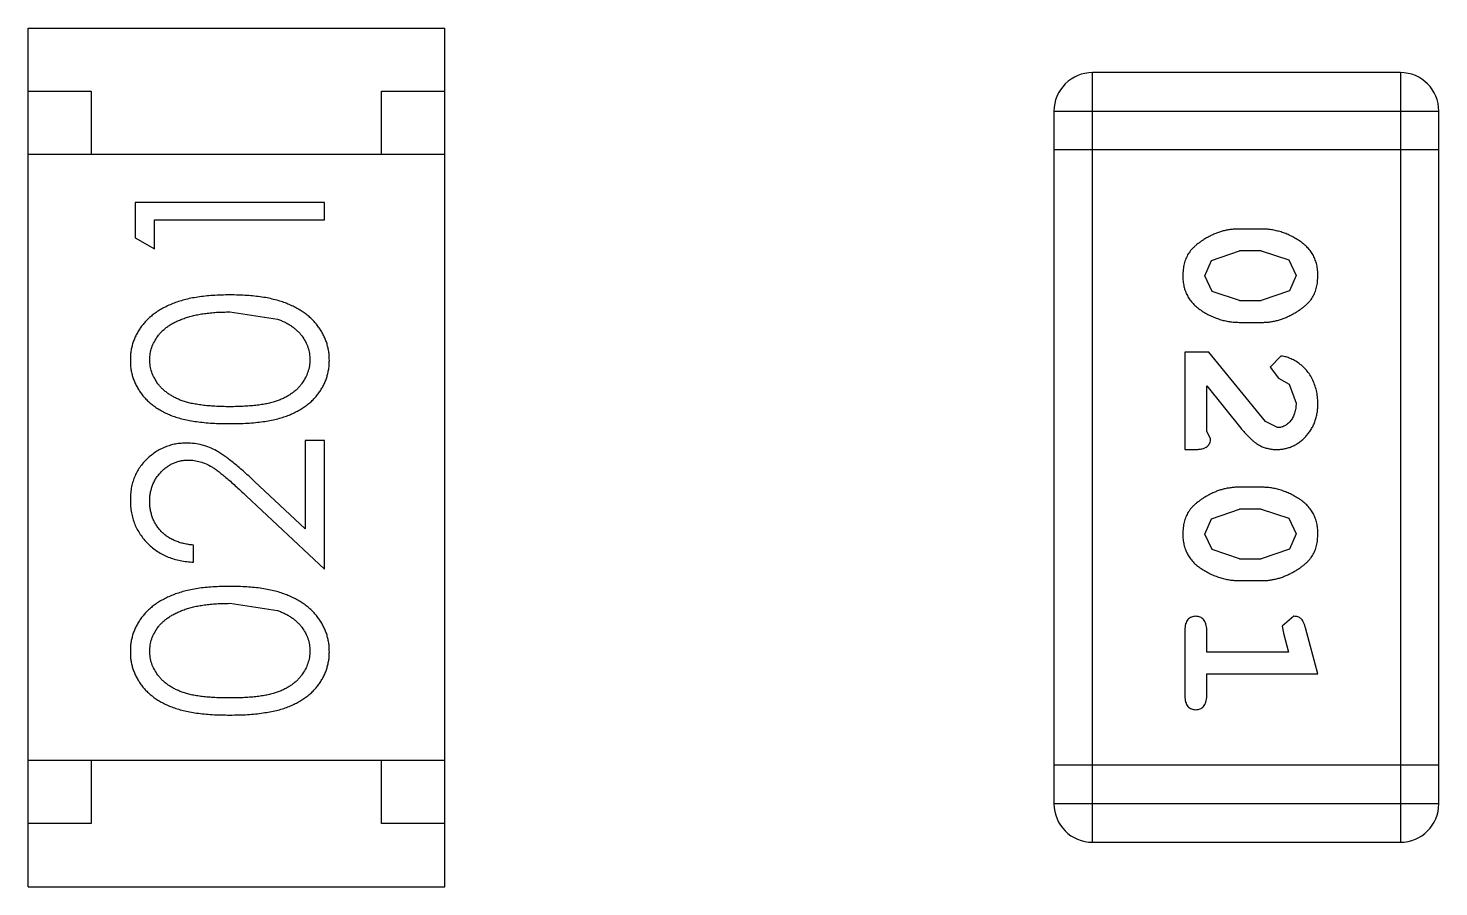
# Model space of a CAD drawing. Header units: inches. Extents: x 246 to 500, y -220 to -17.
# Drawn here: x 442.875 to 443.993, y -137.049 to -136.369 of the extents above; entities that cross this region are included whole.
import ezdxf

# ---------------------------------------------------------------- set-up
doc = ezdxf.new("R2010")
doc.units = ezdxf.units.IN
doc.header["$LTSCALE"] = 1.21
doc.header["$MEASUREMENT"] = 0
doc.layers.get('0').update_dxf_attribs({"linetype": 'CONTINUOUS'})

msp = doc.modelspace()

# ---------------------------------------------------------------- linework, layer by layer
at = {"color": 7, "linetype": 'Continuous'}
for p, q in [((442.8752, -137.0487), (442.8752, -136.3687)), ((442.8752, -136.3687), (443.2052, -136.3687)), ((443.2052, -137.0487), (443.2052, -136.3687)), ((443.7183, -137.0135), (443.7183, -136.4039)), ((443.9622, -136.4039), (443.7183, -136.4039)), ((443.9622, -136.4039), (443.9622, -137.0135)), ((442.8752, -136.4187), (442.9252, -136.4187)), ((442.9252, -136.4187), (442.9252, -136.4687)), ((443.1552, -136.4687), (443.1552, -136.4187)), ((443.1552, -136.4187), (443.2052, -136.4187)), ((443.6878, -136.4344), (443.6878, -136.983)), ((443.6878, -136.4344), (443.9926, -136.4344)), ((443.9926, -136.983), (443.9926, -136.4344)), ((443.2052, -136.4687), (442.8752, -136.4687)), ((443.6878, -136.4648), (443.9926, -136.4648)), ((442.9599, -136.5069), (442.9599, -136.5347)), ((443.1099, -136.5069), (442.9599, -136.5069)), ((443.1099, -136.5204), (443.1099, -136.5069)), ((442.9753, -136.5435), (442.9753, -136.5204)), ((442.9753, -136.5204), (443.1099, -136.5204)), ((443.8523, -136.5278), (443.8345, -136.5278)), ((442.9599, -136.5347), (442.9753, -136.5435)), ((443.8125, -136.5527), (443.8348, -136.5451)), ((443.852, -136.5451), (443.8348, -136.5451)), ((443.852, -136.5451), (443.8738, -136.5523)), ((443.8738, -136.5523), (443.8796, -136.5647)), ((443.8072, -136.5649), (443.8125, -136.5527)), ((443.813, -136.5772), (443.8072, -136.5649)), ((443.8796, -136.5647), (443.8743, -136.5768)), ((443.8348, -136.5844), (443.813, -136.5772)), ((443.8348, -136.5844), (443.852, -136.5844)), ((443.8743, -136.5768), (443.852, -136.5844)), ((443.0349, -136.5935), (443.0726, -136.5992)), ((443.8345, -136.6017), (443.8523, -136.6017)), ((443.7915, -136.6253), (443.7915, -136.7024)), ((443.8104, -136.6253), (443.7915, -136.6253)), ((443.8553, -136.6803), (443.8104, -136.6253)), ((443.8676, -136.6285), (443.8591, -136.6373)), ((443.8591, -136.6373), (443.8657, -136.6458)), ((443.8088, -136.6882), (443.8088, -136.6521)), ((443.8088, -136.6521), (443.8358, -136.6856)), ((443.8657, -136.6458), (443.8742, -136.6507)), ((443.8742, -136.6507), (443.8796, -136.6656)), ((443.865, -136.6851), (443.8553, -136.6803)), ((443.0945, -136.6954), (443.0945, -136.7652)), ((443.1099, -136.6954), (443.0945, -136.6954)), ((443.1099, -136.7973), (443.1099, -136.6954)), ((443.8119, -136.6937), (443.8088, -136.6882)), ((443.7915, -136.7024), (443.7993, -136.7024)), ((443.0945, -136.7652), (443.0545, -136.7277)), ((443.0478, -136.7392), (443.1099, -136.7973)), ((443.8523, -136.7323), (443.8345, -136.7323)), ((443.8125, -136.7572), (443.8348, -136.7496)), ((443.852, -136.7496), (443.8348, -136.7496)), ((443.852, -136.7496), (443.8738, -136.7568)), ((443.8072, -136.7694), (443.8125, -136.7572)), ((443.8738, -136.7568), (443.8796, -136.7692)), ((443.813, -136.7817), (443.8072, -136.7694)), ((443.8796, -136.7692), (443.8743, -136.7813)), ((443.0061, -136.7916), (443.0061, -136.7781)), ((443.8348, -136.7889), (443.813, -136.7817)), ((443.8743, -136.7813), (443.852, -136.7889)), ((443.8348, -136.7889), (443.852, -136.7889)), ((443.8345, -136.8062), (443.8523, -136.8062)), ((443.0349, -136.8242), (443.0726, -136.8299)), ((443.8778, -136.8345), (443.8686, -136.8424)), ((443.8686, -136.8424), (443.8696, -136.8478)), ((443.7915, -136.8456), (443.7915, -136.8975)), ((443.8088, -136.8629), (443.8088, -136.8456)), ((443.8696, -136.8478), (443.8737, -136.8629)), ((443.8969, -136.8802), (443.887, -136.8436)), ((443.8737, -136.8629), (443.8088, -136.8629)), ((443.8088, -136.8975), (443.8088, -136.8802)), ((443.8088, -136.8802), (443.8969, -136.8802)), ((443.2052, -136.9487), (442.8752, -136.9487)), ((442.9252, -136.9487), (442.9252, -136.9987)), ((443.1552, -136.9987), (443.1552, -136.9487)), ((443.9926, -136.9525), (443.6878, -136.9525)), ((443.9926, -136.983), (443.6878, -136.983)), ((442.9252, -136.9987), (442.8752, -136.9987)), ((443.2052, -136.9987), (443.1552, -136.9987)), ((443.7183, -137.0135), (443.9622, -137.0135)), ((442.8752, -137.0487), (443.2052, -137.0487))]:
    msp.add_line(p, q, dxfattribs=at)
for centre, start, end in [((443.7183, -136.4344), 89.9999, 179.9999), ((443.9622, -136.4344), 359.9999, 89.9999), ((443.7183, -136.983), 179.9999, 269.9999), ((443.9622, -136.983), 269.9999, 359.9999)]:
    msp.add_arc(centre, 0.0305, start, end, dxfattribs=at)
for points, knots in [([(443.8345, -136.5278), (443.8334, -136.5278), (443.8313, -136.5278), (443.8281, -136.5281), (443.825, -136.5286), (443.8219, -136.5293), (443.8189, -136.5302), (443.8159, -136.5313), (443.8129, -136.5326), (443.81, -136.5341), (443.8073, -136.5356), (443.8048, -136.5373), (443.8025, -136.5389), (443.8003, -136.5405), (443.7985, -136.5423), (443.7968, -136.5439), (443.7954, -136.5457), (443.7938, -136.548), (443.7922, -136.5512), (443.7909, -136.5554), (443.79, -136.56), (443.79, -136.5632), (443.7899, -136.5648)], [0, 0, 0, 0, 0.049886, 0.09882, 0.148132, 0.19689, 0.246038, 0.295176, 0.345305, 0.395692, 0.445312, 0.491875, 0.535813, 0.577009, 0.616081, 0.652689, 0.687585, 0.720206, 0.785062, 0.85223, 0.923759, 1, 1, 1, 1]), ([(443.8969, -136.5646), (443.8968, -136.5631), (443.8968, -136.5603), (443.8961, -136.5562), (443.8949, -136.5524), (443.8934, -136.5488), (443.8913, -136.5455), (443.8888, -136.5425), (443.8858, -136.5397), (443.8824, -136.5372), (443.8788, -136.535), (443.8751, -136.5331), (443.8714, -136.5314), (443.8677, -136.5301), (443.8639, -136.5291), (443.86, -136.5283), (443.8562, -136.5279), (443.8536, -136.5278), (443.8523, -136.5278)], [0, 0, 0, 0, 0.06692, 0.130834, 0.19258, 0.252759, 0.312631, 0.373411, 0.436359, 0.501894, 0.568244, 0.632472, 0.69556, 0.757163, 0.818592, 0.878885, 0.939235, 1, 1, 1, 1]), ([(443.7899, -136.5648), (443.7899, -136.5663), (443.79, -136.5691), (443.7907, -136.5732), (443.7918, -136.577), (443.7934, -136.5806), (443.7955, -136.5839), (443.798, -136.5869), (443.8009, -136.5898), (443.8043, -136.5922), (443.8079, -136.5944), (443.8116, -136.5964), (443.8153, -136.598), (443.8191, -136.5994), (443.8229, -136.6004), (443.8267, -136.6012), (443.8306, -136.6016), (443.8332, -136.6017), (443.8345, -136.6017)], [0, 0, 0, 0, 0.067217, 0.131051, 0.19272, 0.252824, 0.312745, 0.373449, 0.436041, 0.501494, 0.567761, 0.632087, 0.695096, 0.757109, 0.817993, 0.878657, 0.939311, 1, 1, 1, 1]), ([(443.8523, -136.6017), (443.8533, -136.6017), (443.8555, -136.6017), (443.8587, -136.6014), (443.8618, -136.6008), (443.8649, -136.6002), (443.868, -136.5992), (443.871, -136.5981), (443.8739, -136.5968), (443.8768, -136.5953), (443.8795, -136.5937), (443.8821, -136.5921), (443.8844, -136.5904), (443.8865, -136.5888), (443.8884, -136.5871), (443.89, -136.5854), (443.8915, -136.5836), (443.893, -136.5813), (443.8946, -136.5781), (443.8959, -136.5739), (443.8967, -136.5694), (443.8968, -136.5662), (443.8969, -136.5646)], [0, 0, 0, 0, 0.049855, 0.099516, 0.148482, 0.19758, 0.246804, 0.296268, 0.346517, 0.397047, 0.446826, 0.49336, 0.537801, 0.579207, 0.617974, 0.654833, 0.689171, 0.722088, 0.786392, 0.853518, 0.924186, 1, 1, 1, 1]), ([(443.035, -136.58), (443.0327, -136.58), (443.0282, -136.5801), (443.0216, -136.5804), (443.0154, -136.5809), (443.0096, -136.5817), (443.0041, -136.5826), (442.999, -136.5838), (442.9942, -136.5852), (442.9898, -136.5868), (442.9857, -136.5886), (442.9819, -136.5905), (442.9783, -136.5926), (442.975, -136.5949), (442.972, -136.5973), (442.9692, -136.5999), (442.9667, -136.6026), (442.9645, -136.6055), (442.9625, -136.6084), (442.9608, -136.6115), (442.9593, -136.6147), (442.9581, -136.618), (442.9572, -136.6213), (442.9565, -136.6247), (442.9561, -136.6282), (442.9561, -136.6306), (442.9561, -136.6318)], [0, 0, 0, 0, 0.065278, 0.127205, 0.186168, 0.241675, 0.294115, 0.343609, 0.390387, 0.434463, 0.476646, 0.517002, 0.555936, 0.593716, 0.630057, 0.665601, 0.700745, 0.734917, 0.768681, 0.802087, 0.834849, 0.867433, 0.900138, 0.932806, 0.966212, 1, 1, 1, 1]), ([(443.1138, -136.6318), (443.1137, -136.6306), (443.1137, -136.6282), (443.1133, -136.6247), (443.1126, -136.6213), (443.1117, -136.6179), (443.1105, -136.6147), (443.109, -136.6115), (443.1073, -136.6084), (443.1053, -136.6054), (443.103, -136.6025), (443.1005, -136.5997), (443.0977, -136.5971), (443.0947, -136.5947), (443.0914, -136.5925), (443.0878, -136.5904), (443.084, -136.5885), (443.0799, -136.5867), (443.0756, -136.5851), (443.0708, -136.5838), (443.0657, -136.5826), (443.0603, -136.5816), (443.0544, -136.5809), (443.0483, -136.5804), (443.0417, -136.5801), (443.0373, -136.58), (443.035, -136.58)], [0, 0, 0, 0, 0.033824, 0.067298, 0.10028, 0.133019, 0.165736, 0.198792, 0.232372, 0.266409, 0.301016, 0.336196, 0.371972, 0.408574, 0.446394, 0.485225, 0.525372, 0.567224, 0.611081, 0.65775, 0.70702, 0.759235, 0.814484, 0.873227, 0.934937, 1, 1, 1, 1]), ([(442.9715, -136.6313), (442.9715, -136.6297), (442.9717, -136.6264), (442.9729, -136.6216), (442.9751, -136.6169), (442.9774, -136.6132), (442.9797, -136.6103), (442.9817, -136.6082), (442.9839, -136.6063), (442.9864, -136.6045), (442.9891, -136.6028), (442.9921, -136.6012), (442.9953, -136.5998), (442.9987, -136.5985), (443.0024, -136.5973), (443.0063, -136.5962), (443.0104, -136.5954), (443.0148, -136.5947), (443.0195, -136.5942), (443.0244, -136.5937), (443.0296, -136.5935), (443.0331, -136.5935), (443.0349, -136.5935)], [0, 0, 0, 0, 0.059689, 0.119507, 0.181075, 0.246162, 0.279894, 0.314468, 0.350403, 0.387474, 0.426147, 0.466624, 0.508745, 0.553328, 0.600058, 0.649177, 0.700552, 0.754894, 0.811825, 0.871514, 0.934319, 1, 1, 1, 1]), ([(443.0726, -136.5992), (443.0737, -136.5995), (443.0757, -136.6003), (443.0787, -136.6016), (443.0814, -136.6031), (443.0839, -136.6047), (443.0862, -136.6065), (443.0883, -136.6083), (443.0903, -136.6103), (443.0925, -136.6131), (443.0949, -136.6168), (443.0969, -136.6215), (443.0982, -136.6264), (443.0983, -136.6297), (443.0984, -136.6313)], [0, 0, 0, 0, 0.075949, 0.148549, 0.218996, 0.286119, 0.351826, 0.416074, 0.478265, 0.540325, 0.660405, 0.774606, 0.887187, 1, 1, 1, 1]), ([(443.8969, -136.6657), (443.8968, -136.664), (443.8967, -136.6607), (443.8958, -136.6557), (443.8944, -136.651), (443.8924, -136.6465), (443.89, -136.6423), (443.8871, -136.6387), (443.8839, -136.6356), (443.8803, -136.633), (443.8767, -136.6311), (443.8734, -136.6296), (443.8704, -136.6287), (443.8685, -136.6285), (443.8676, -136.6285)], [0, 0, 0, 0, 0.098286, 0.193983, 0.289056, 0.384352, 0.477435, 0.566197, 0.652355, 0.737986, 0.818188, 0.887401, 0.94802, 1, 1, 1, 1]), ([(442.9561, -136.6318), (442.9561, -136.633), (442.9561, -136.6353), (442.9565, -136.6388), (442.9572, -136.6421), (442.9581, -136.6454), (442.9593, -136.6486), (442.9608, -136.6518), (442.9625, -136.6548), (442.9644, -136.6577), (442.9666, -136.6605), (442.9691, -136.6632), (442.9718, -136.6657), (442.9748, -136.668), (442.978, -136.6701), (442.9814, -136.6722), (442.9851, -136.674), (442.9891, -136.6757), (442.9934, -136.6772), (442.9981, -136.6784), (443.0032, -136.6796), (443.0087, -136.6804), (443.0147, -136.6811), (443.0211, -136.6816), (443.0279, -136.6819), (443.0326, -136.6819), (443.035, -136.6819)], [0, 0, 0, 0, 0.033742, 0.066533, 0.099153, 0.13154, 0.164087, 0.196563, 0.229707, 0.263315, 0.297504, 0.331686, 0.366482, 0.4021, 0.438958, 0.476748, 0.515985, 0.556589, 0.599519, 0.645765, 0.695487, 0.748721, 0.805687, 0.866754, 0.931405, 1, 1, 1, 1]), ([(443.0349, -136.6685), (443.0329, -136.6685), (443.029, -136.6685), (443.0233, -136.6682), (443.018, -136.6679), (443.0132, -136.6673), (443.0086, -136.6667), (443.0045, -136.6659), (443.0007, -136.665), (442.9973, -136.6639), (442.9942, -136.6627), (442.9913, -136.6613), (442.9886, -136.6598), (442.9861, -136.6582), (442.9838, -136.6564), (442.9816, -136.6545), (442.9797, -136.6525), (442.9774, -136.6497), (442.9751, -136.6459), (442.9729, -136.6412), (442.9717, -136.6363), (442.9715, -136.633), (442.9715, -136.6313)], [0, 0, 0, 0, 0.073302, 0.142286, 0.206253, 0.266017, 0.321612, 0.372532, 0.419497, 0.462398, 0.502825, 0.541489, 0.579034, 0.615143, 0.650298, 0.684912, 0.718701, 0.752189, 0.817245, 0.879117, 0.939613, 1, 1, 1, 1]), ([(443.0984, -136.6313), (443.0983, -136.633), (443.0981, -136.6363), (443.0968, -136.6412), (443.0948, -136.6459), (443.0924, -136.6497), (443.0901, -136.6525), (443.0882, -136.6546), (443.086, -136.6565), (443.0837, -136.6582), (443.0812, -136.6599), (443.0785, -136.6613), (443.0756, -136.6627), (443.0725, -136.6639), (443.069, -136.665), (443.0653, -136.666), (443.0611, -136.6667), (443.0566, -136.6674), (443.0517, -136.6679), (443.0465, -136.6682), (443.0408, -136.6685), (443.0369, -136.6685), (443.0349, -136.6685)], [0, 0, 0, 0, 0.060034, 0.120278, 0.182348, 0.247919, 0.281641, 0.315701, 0.350322, 0.385703, 0.421819, 0.459196, 0.497866, 0.538301, 0.58121, 0.628183, 0.679403, 0.734699, 0.794074, 0.858416, 0.927049, 1, 1, 1, 1]), ([(443.035, -136.6819), (443.0374, -136.6819), (443.042, -136.6819), (443.0488, -136.6816), (443.0551, -136.6811), (443.0611, -136.6804), (443.0666, -136.6795), (443.0717, -136.6784), (443.0765, -136.6771), (443.0808, -136.6756), (443.0848, -136.6739), (443.0885, -136.672), (443.092, -136.67), (443.0952, -136.6678), (443.0982, -136.6655), (443.1009, -136.6631), (443.1033, -136.6604), (443.1055, -136.6576), (443.1074, -136.6547), (443.1091, -136.6517), (443.1106, -136.6486), (443.1117, -136.6454), (443.1126, -136.6421), (443.1133, -136.6388), (443.1137, -136.6353), (443.1137, -136.633), (443.1138, -136.6318)], [0, 0, 0, 0, 0.068113, 0.132564, 0.193427, 0.250218, 0.303569, 0.353576, 0.400235, 0.443586, 0.484619, 0.524292, 0.56238, 0.599049, 0.63494, 0.669782, 0.704009, 0.737842, 0.771098, 0.803896, 0.836415, 0.868639, 0.900715, 0.933378, 0.966213, 1, 1, 1, 1]), ([(443.8641, -136.7024), (443.8652, -136.7024), (443.8674, -136.7023), (443.8707, -136.7018), (443.8738, -136.701), (443.8767, -136.6999), (443.8796, -136.6984), (443.8823, -136.6966), (443.8849, -136.6945), (443.8873, -136.6921), (443.8896, -136.6895), (443.8915, -136.6866), (443.8932, -136.6836), (443.8946, -136.6804), (443.8956, -136.677), (443.8964, -136.6734), (443.8968, -136.6696), (443.8969, -136.667), (443.8969, -136.6657)], [0, 0, 0, 0, 0.060981, 0.120256, 0.178148, 0.236115, 0.293993, 0.352864, 0.413358, 0.476056, 0.539296, 0.602396, 0.665116, 0.728325, 0.792919, 0.859317, 0.928302, 1, 1, 1, 1]), ([(443.8796, -136.6656), (443.8795, -136.667), (443.8794, -136.6697), (443.8786, -136.6735), (443.8772, -136.6769), (443.8753, -136.6798), (443.873, -136.6821), (443.8706, -136.6838), (443.8679, -136.6849), (443.866, -136.685), (443.865, -136.6851)], [0, 0, 0, 0, 0.156344, 0.299348, 0.4327, 0.561, 0.682299, 0.791883, 0.89611, 1, 1, 1, 1]), ([(443.8358, -136.6856), (443.8366, -136.6865), (443.8381, -136.6882), (443.8403, -136.6906), (443.8424, -136.6927), (443.8444, -136.6946), (443.8463, -136.6962), (443.848, -136.6975), (443.8497, -136.6986), (443.8517, -136.6998), (443.8543, -136.7008), (443.8574, -136.7017), (443.8607, -136.7023), (443.863, -136.7024), (443.8641, -136.7024)], [0, 0, 0, 0, 0.103002, 0.197728, 0.285279, 0.365235, 0.437224, 0.502446, 0.560545, 0.611446, 0.707576, 0.80349, 0.900532, 1, 1, 1, 1]), ([(443.0007, -136.6973), (442.9992, -136.6974), (442.9963, -136.6975), (442.9919, -136.698), (442.9878, -136.699), (442.9838, -136.7004), (442.9799, -136.7022), (442.9762, -136.7043), (442.9727, -136.7069), (442.9693, -136.7098), (442.9662, -136.713), (442.9635, -136.7166), (442.9612, -136.7203), (442.9593, -136.7243), (442.9578, -136.7286), (442.9568, -136.733), (442.9562, -136.7378), (442.9561, -136.741), (442.9561, -136.7426)], [0, 0, 0, 0, 0.06271, 0.123347, 0.183401, 0.242828, 0.302097, 0.36242, 0.423725, 0.487032, 0.550491, 0.612709, 0.674265, 0.73617, 0.799211, 0.863483, 0.930525, 1, 1, 1, 1]), ([(443.0545, -136.7277), (443.0529, -136.7262), (443.05, -136.7235), (443.0456, -136.7195), (443.0415, -136.716), (443.0376, -136.7128), (443.034, -136.7099), (443.0306, -136.7074), (443.0274, -136.7053), (443.0236, -136.703), (443.0189, -136.7007), (443.013, -136.6988), (443.0069, -136.6975), (443.0027, -136.6974), (443.0007, -136.6973)], [0, 0, 0, 0, 0.09953, 0.192079, 0.277712, 0.357454, 0.429648, 0.495771, 0.555538, 0.608657, 0.707578, 0.804328, 0.901298, 1, 1, 1, 1]), ([(443.7993, -136.7024), (443.8004, -136.7024), (443.8024, -136.7023), (443.8051, -136.7019), (443.8073, -136.7012), (443.8091, -136.7002), (443.8104, -136.6988), (443.8113, -136.6973), (443.8118, -136.6956), (443.8119, -136.6944), (443.8119, -136.6937)], [0, 0, 0, 0, 0.1844, 0.34094, 0.473574, 0.586824, 0.690029, 0.789175, 0.890445, 1, 1, 1, 1]), ([(442.9715, -136.7433), (442.9715, -136.7422), (442.9715, -136.74), (442.972, -136.7368), (442.9727, -136.7337), (442.9737, -136.7307), (442.9749, -136.7279), (442.9765, -136.7252), (442.9783, -136.7226), (442.9804, -136.7202), (442.9827, -136.718), (442.9851, -136.7161), (442.9876, -136.7144), (442.9903, -136.7131), (442.993, -136.7121), (442.9959, -136.7113), (442.9988, -136.7109), (443.0008, -136.7108), (443.0019, -136.7108)], [0, 0, 0, 0, 0.068027, 0.133505, 0.19695, 0.26027, 0.322741, 0.384982, 0.448465, 0.513424, 0.578224, 0.640011, 0.700094, 0.760067, 0.819012, 0.877878, 0.938035, 1, 1, 1, 1]), ([(443.0019, -136.7108), (443.0035, -136.7108), (443.0067, -136.711), (443.0115, -136.712), (443.0162, -136.7137), (443.02, -136.7157), (443.0231, -136.7177), (443.0258, -136.7196), (443.0287, -136.722), (443.032, -136.7246), (443.0355, -136.7277), (443.0394, -136.7312), (443.0435, -136.735), (443.0464, -136.7377), (443.0478, -136.7392)], [0, 0, 0, 0, 0.088014, 0.174976, 0.2638, 0.355443, 0.406413, 0.465519, 0.533076, 0.609353, 0.693899, 0.787171, 0.889197, 1, 1, 1, 1]), ([(443.8345, -136.7323), (443.8334, -136.7323), (443.8313, -136.7323), (443.8281, -136.7327), (443.825, -136.7331), (443.8219, -136.7338), (443.8189, -136.7347), (443.8159, -136.7358), (443.8129, -136.7371), (443.81, -136.7386), (443.8073, -136.7401), (443.8048, -136.7418), (443.8025, -136.7434), (443.8003, -136.7451), (443.7985, -136.7468), (443.7968, -136.7485), (443.7954, -136.7502), (443.7938, -136.7526), (443.7922, -136.7557), (443.7909, -136.7599), (443.79, -136.7645), (443.79, -136.7677), (443.7899, -136.7693)], [0, 0, 0, 0, 0.049886, 0.09882, 0.148132, 0.19689, 0.246038, 0.295176, 0.345305, 0.395692, 0.445312, 0.491875, 0.535813, 0.577009, 0.616081, 0.652689, 0.687585, 0.720206, 0.785062, 0.85223, 0.923759, 1, 1, 1, 1]), ([(443.8969, -136.7691), (443.8968, -136.7676), (443.8968, -136.7648), (443.8961, -136.7608), (443.8949, -136.7569), (443.8934, -136.7533), (443.8913, -136.75), (443.8888, -136.747), (443.8858, -136.7442), (443.8824, -136.7417), (443.8788, -136.7395), (443.8751, -136.7376), (443.8714, -136.736), (443.8677, -136.7346), (443.8639, -136.7336), (443.86, -136.7328), (443.8562, -136.7324), (443.8536, -136.7323), (443.8523, -136.7323)], [0, 0, 0, 0, 0.06692, 0.130834, 0.19258, 0.252759, 0.312631, 0.373411, 0.436359, 0.501894, 0.568244, 0.632472, 0.69556, 0.757163, 0.818592, 0.878885, 0.939235, 1, 1, 1, 1]), ([(442.9561, -136.7426), (442.9561, -136.7443), (442.9562, -136.7476), (442.9569, -136.7524), (442.958, -136.7571), (442.9595, -136.7615), (442.9615, -136.7657), (442.9639, -136.7697), (442.9668, -136.7736), (442.9701, -136.7771), (442.9737, -136.7804), (442.9776, -136.7832), (442.9818, -136.7857), (442.9861, -136.7877), (442.9908, -136.7893), (442.9957, -136.7905), (443.0008, -136.7913), (443.0043, -136.7915), (443.0061, -136.7916)], [0, 0, 0, 0, 0.06445, 0.126725, 0.187421, 0.247417, 0.306749, 0.366595, 0.427749, 0.490235, 0.553031, 0.614805, 0.676505, 0.738096, 0.801021, 0.864897, 0.931209, 1, 1, 1, 1]), ([(443.0061, -136.7781), (443.0047, -136.778), (443.0021, -136.7777), (442.9984, -136.777), (442.9948, -136.776), (442.9915, -136.7748), (442.9884, -136.7733), (442.9855, -136.7715), (442.9829, -136.7696), (442.9805, -136.7673), (442.9784, -136.7648), (442.9765, -136.7622), (442.9749, -136.7594), (442.9737, -136.7565), (442.9727, -136.7534), (442.972, -136.7502), (442.9715, -136.7468), (442.9715, -136.7445), (442.9715, -136.7433)], [0, 0, 0, 0, 0.073648, 0.143686, 0.210962, 0.275557, 0.338064, 0.399311, 0.4594, 0.51934, 0.579024, 0.637809, 0.695959, 0.754122, 0.813113, 0.873453, 0.935561, 1, 1, 1, 1]), ([(443.7899, -136.7693), (443.7899, -136.7708), (443.79, -136.7736), (443.7907, -136.7777), (443.7918, -136.7815), (443.7934, -136.7851), (443.7955, -136.7884), (443.798, -136.7915), (443.8009, -136.7943), (443.8043, -136.7967), (443.8079, -136.7989), (443.8116, -136.8009), (443.8153, -136.8025), (443.8191, -136.8039), (443.8229, -136.8049), (443.8267, -136.8057), (443.8306, -136.8061), (443.8332, -136.8062), (443.8345, -136.8062)], [0, 0, 0, 0, 0.067217, 0.131051, 0.19272, 0.252824, 0.312745, 0.373449, 0.436041, 0.501494, 0.567761, 0.632087, 0.695096, 0.757109, 0.817993, 0.878657, 0.939311, 1, 1, 1, 1]), ([(443.8523, -136.8062), (443.8533, -136.8062), (443.8555, -136.8062), (443.8587, -136.8059), (443.8618, -136.8053), (443.8649, -136.8047), (443.868, -136.8037), (443.871, -136.8026), (443.8739, -136.8013), (443.8768, -136.7998), (443.8795, -136.7982), (443.8821, -136.7966), (443.8844, -136.7949), (443.8865, -136.7933), (443.8884, -136.7916), (443.89, -136.7899), (443.8915, -136.7881), (443.893, -136.7858), (443.8946, -136.7826), (443.8959, -136.7784), (443.8967, -136.7739), (443.8968, -136.7707), (443.8969, -136.7691)], [0, 0, 0, 0, 0.049855, 0.099516, 0.148482, 0.19758, 0.246804, 0.296268, 0.346517, 0.397047, 0.446826, 0.49336, 0.537801, 0.579207, 0.617974, 0.654833, 0.689171, 0.722088, 0.786392, 0.853518, 0.924186, 1, 1, 1, 1]), ([(443.035, -136.8108), (443.0327, -136.8108), (443.0282, -136.8109), (443.0216, -136.8112), (443.0154, -136.8117), (443.0096, -136.8124), (443.0041, -136.8134), (442.999, -136.8146), (442.9942, -136.816), (442.9898, -136.8176), (442.9857, -136.8194), (442.9819, -136.8213), (442.9783, -136.8234), (442.975, -136.8256), (442.972, -136.8281), (442.9692, -136.8306), (442.9667, -136.8334), (442.9645, -136.8362), (442.9625, -136.8392), (442.9608, -136.8423), (442.9593, -136.8455), (442.9581, -136.8487), (442.9572, -136.8521), (442.9565, -136.8555), (442.9561, -136.859), (442.9561, -136.8614), (442.9561, -136.8626)], [0, 0, 0, 0, 0.065278, 0.127205, 0.186168, 0.241675, 0.294115, 0.343609, 0.390387, 0.434463, 0.476646, 0.517002, 0.555936, 0.593716, 0.630057, 0.665601, 0.700745, 0.734917, 0.768681, 0.802087, 0.834849, 0.867433, 0.900138, 0.932806, 0.966212, 1, 1, 1, 1]), ([(443.1138, -136.8626), (443.1137, -136.8614), (443.1137, -136.859), (443.1133, -136.8555), (443.1126, -136.852), (443.1117, -136.8487), (443.1105, -136.8454), (443.109, -136.8422), (443.1073, -136.8392), (443.1053, -136.8361), (443.103, -136.8332), (443.1005, -136.8305), (443.0977, -136.8279), (443.0947, -136.8255), (443.0914, -136.8233), (443.0878, -136.8212), (443.084, -136.8193), (443.0799, -136.8175), (443.0756, -136.8159), (443.0708, -136.8145), (443.0657, -136.8134), (443.0603, -136.8124), (443.0544, -136.8117), (443.0483, -136.8112), (443.0417, -136.8109), (443.0373, -136.8108), (443.035, -136.8108)], [0, 0, 0, 0, 0.033824, 0.067298, 0.10028, 0.133019, 0.165736, 0.198792, 0.232372, 0.266409, 0.301016, 0.336196, 0.371972, 0.408574, 0.446394, 0.485225, 0.525372, 0.567224, 0.611081, 0.65775, 0.70702, 0.759235, 0.814484, 0.873227, 0.934937, 1, 1, 1, 1]), ([(442.9715, -136.8621), (442.9715, -136.8605), (442.9717, -136.8572), (442.9729, -136.8523), (442.9751, -136.8477), (442.9774, -136.8439), (442.9797, -136.8411), (442.9817, -136.839), (442.9839, -136.8371), (442.9864, -136.8353), (442.9891, -136.8336), (442.9921, -136.832), (442.9953, -136.8306), (442.9987, -136.8292), (443.0024, -136.8281), (443.0063, -136.827), (443.0104, -136.8262), (443.0148, -136.8255), (443.0195, -136.825), (443.0244, -136.8245), (443.0296, -136.8243), (443.0331, -136.8243), (443.0349, -136.8242)], [0, 0, 0, 0, 0.059689, 0.119507, 0.181075, 0.246162, 0.279894, 0.314468, 0.350403, 0.387474, 0.426147, 0.466624, 0.508745, 0.553328, 0.600058, 0.649177, 0.700552, 0.754894, 0.811825, 0.871514, 0.934319, 1, 1, 1, 1]), ([(443.0726, -136.8299), (443.0737, -136.8303), (443.0757, -136.8311), (443.0787, -136.8324), (443.0814, -136.8339), (443.0839, -136.8355), (443.0862, -136.8372), (443.0883, -136.8391), (443.0903, -136.8411), (443.0925, -136.8439), (443.0949, -136.8476), (443.0969, -136.8523), (443.0982, -136.8571), (443.0983, -136.8604), (443.0984, -136.8621)], [0, 0, 0, 0, 0.075949, 0.148549, 0.218996, 0.286119, 0.351826, 0.416074, 0.478265, 0.540325, 0.660405, 0.774606, 0.887187, 1, 1, 1, 1]), ([(443.8001, -136.8345), (443.7995, -136.8346), (443.7983, -136.8346), (443.7966, -136.8351), (443.7951, -136.836), (443.7938, -136.8371), (443.7927, -136.8387), (443.792, -136.8407), (443.7915, -136.843), (443.7915, -136.8447), (443.7915, -136.8456)], [0, 0, 0, 0, 0.115051, 0.223278, 0.329269, 0.437893, 0.554681, 0.682591, 0.83103, 1, 1, 1, 1]), ([(443.8088, -136.8456), (443.8088, -136.8447), (443.8087, -136.843), (443.8083, -136.8406), (443.8075, -136.8387), (443.8064, -136.8371), (443.8051, -136.836), (443.8036, -136.8351), (443.8019, -136.8346), (443.8007, -136.8346), (443.8001, -136.8345)], [0, 0, 0, 0, 0.169102, 0.317658, 0.446239, 0.563118, 0.671828, 0.776546, 0.884858, 1, 1, 1, 1]), ([(443.887, -136.8436), (443.8867, -136.8427), (443.8863, -136.8412), (443.8854, -136.8391), (443.8845, -136.8375), (443.8835, -136.8363), (443.8823, -136.8355), (443.881, -136.8349), (443.8795, -136.8346), (443.8784, -136.8346), (443.8778, -136.8345)], [0, 0, 0, 0, 0.187321, 0.344927, 0.475328, 0.579604, 0.674244, 0.773631, 0.882025, 1, 1, 1, 1]), ([(442.9561, -136.8626), (442.9561, -136.8637), (442.9561, -136.8661), (442.9565, -136.8695), (442.9572, -136.8729), (442.9581, -136.8762), (442.9593, -136.8794), (442.9608, -136.8825), (442.9625, -136.8856), (442.9644, -136.8885), (442.9666, -136.8913), (442.9691, -136.894), (442.9718, -136.8964), (442.9748, -136.8988), (442.978, -136.9009), (442.9814, -136.903), (442.9851, -136.9048), (442.9891, -136.9064), (442.9934, -136.9079), (442.9981, -136.9092), (443.0032, -136.9103), (443.0087, -136.9112), (443.0147, -136.9119), (443.0211, -136.9124), (443.0279, -136.9127), (443.0326, -136.9127), (443.035, -136.9127)], [0, 0, 0, 0, 0.033742, 0.066533, 0.099153, 0.13154, 0.164087, 0.196563, 0.229707, 0.263315, 0.297504, 0.331686, 0.366482, 0.4021, 0.438958, 0.476748, 0.515985, 0.556589, 0.599519, 0.645765, 0.695487, 0.748721, 0.805687, 0.866754, 0.931405, 1, 1, 1, 1]), ([(443.0349, -136.8992), (443.0329, -136.8992), (443.029, -136.8992), (443.0233, -136.899), (443.018, -136.8986), (443.0132, -136.8981), (443.0086, -136.8975), (443.0045, -136.8967), (443.0007, -136.8958), (442.9973, -136.8947), (442.9942, -136.8934), (442.9913, -136.8921), (442.9886, -136.8906), (442.9861, -136.889), (442.9838, -136.8872), (442.9816, -136.8853), (442.9797, -136.8833), (442.9774, -136.8804), (442.9751, -136.8767), (442.9729, -136.872), (442.9717, -136.8671), (442.9715, -136.8638), (442.9715, -136.8621)], [0, 0, 0, 0, 0.073302, 0.142286, 0.206253, 0.266017, 0.321612, 0.372532, 0.419497, 0.462398, 0.502825, 0.541489, 0.579034, 0.615143, 0.650298, 0.684912, 0.718701, 0.752189, 0.817245, 0.879117, 0.939613, 1, 1, 1, 1]), ([(443.0984, -136.8621), (443.0983, -136.8638), (443.0981, -136.8671), (443.0968, -136.8719), (443.0948, -136.8767), (443.0924, -136.8804), (443.0901, -136.8833), (443.0882, -136.8854), (443.086, -136.8872), (443.0837, -136.889), (443.0812, -136.8906), (443.0785, -136.8921), (443.0756, -136.8935), (443.0725, -136.8947), (443.069, -136.8958), (443.0653, -136.8967), (443.0611, -136.8975), (443.0566, -136.8982), (443.0517, -136.8986), (443.0465, -136.899), (443.0408, -136.8992), (443.0369, -136.8992), (443.0349, -136.8992)], [0, 0, 0, 0, 0.060034, 0.120278, 0.182348, 0.247919, 0.281641, 0.315701, 0.350322, 0.385703, 0.421819, 0.459196, 0.497866, 0.538301, 0.58121, 0.628183, 0.679403, 0.734699, 0.794074, 0.858416, 0.927049, 1, 1, 1, 1]), ([(443.035, -136.9127), (443.0374, -136.9127), (443.042, -136.9127), (443.0488, -136.9124), (443.0551, -136.9119), (443.0611, -136.9111), (443.0666, -136.9102), (443.0717, -136.9092), (443.0765, -136.9079), (443.0808, -136.9064), (443.0848, -136.9047), (443.0885, -136.9028), (443.092, -136.9008), (443.0952, -136.8986), (443.0982, -136.8963), (443.1009, -136.8938), (443.1033, -136.8912), (443.1055, -136.8884), (443.1074, -136.8855), (443.1091, -136.8824), (443.1106, -136.8794), (443.1117, -136.8762), (443.1126, -136.8729), (443.1133, -136.8695), (443.1137, -136.8661), (443.1137, -136.8637), (443.1138, -136.8626)], [0, 0, 0, 0, 0.068113, 0.132564, 0.193427, 0.250218, 0.303569, 0.353576, 0.400235, 0.443586, 0.484619, 0.524292, 0.56238, 0.599049, 0.63494, 0.669782, 0.704009, 0.737842, 0.771098, 0.803896, 0.836415, 0.868639, 0.900715, 0.933378, 0.966213, 1, 1, 1, 1]), ([(443.7915, -136.8975), (443.7915, -136.8984), (443.7915, -136.9), (443.792, -136.9024), (443.7927, -136.9043), (443.7938, -136.9059), (443.7951, -136.907), (443.7967, -136.9079), (443.7983, -136.9084), (443.7995, -136.9084), (443.8001, -136.9085)], [0, 0, 0, 0, 0.169012, 0.317488, 0.445429, 0.560977, 0.67065, 0.776666, 0.88492, 1, 1, 1, 1]), ([(443.8001, -136.9085), (443.8007, -136.9084), (443.8019, -136.9084), (443.8036, -136.9079), (443.8051, -136.907), (443.8064, -136.9059), (443.8075, -136.9043), (443.8083, -136.9024), (443.8087, -136.9), (443.8088, -136.8984), (443.8088, -136.8975)], [0, 0, 0, 0, 0.11517, 0.223509, 0.328254, 0.438012, 0.553651, 0.682263, 0.830856, 1, 1, 1, 1])]:
    msp.add_open_spline(points, degree=3, knots=knots, dxfattribs=at)

doc.saveas('drawing.dxf')
